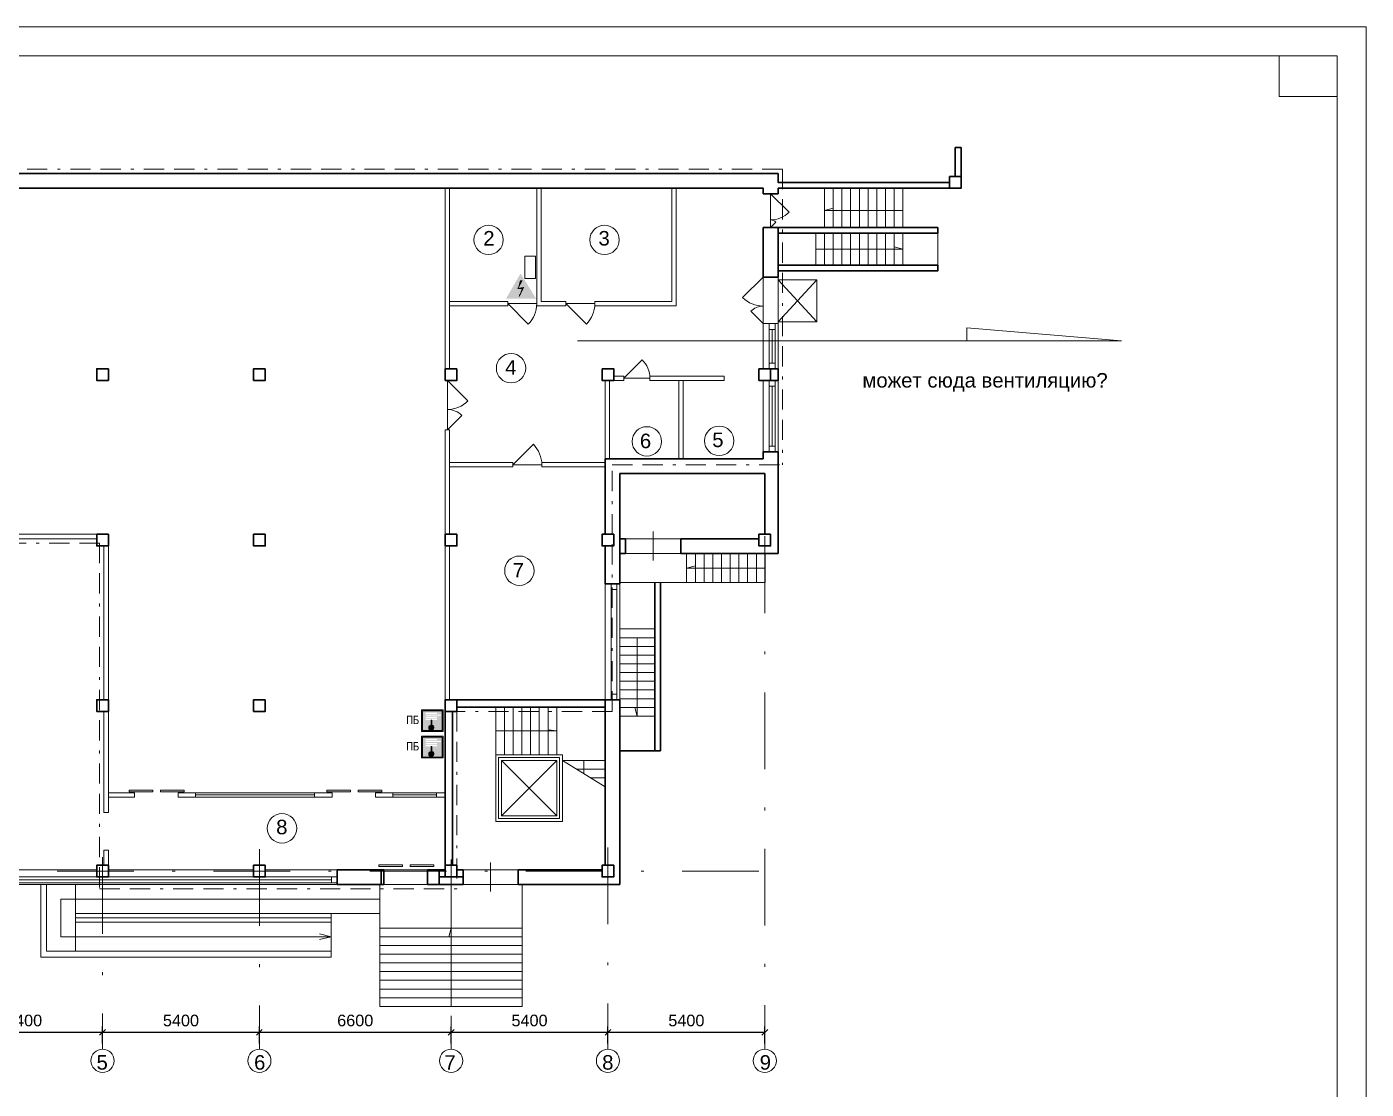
# Model space of a CAD drawing. Header units: metres. Extents: x -265.8 to -183.8, y -476 to -381.2.
# Drawn here: x -229.95 to -183.84, y -454.63 to -418.04 of the extents above; entities that cross this region are included whole.
import ezdxf
from ezdxf.enums import TextEntityAlignment as Align

# ---------------------------------------------------------------- set-up
doc = ezdxf.new("R2010")
doc.units = ezdxf.units.M
doc.header["$MEASUREMENT"] = 0
doc.linetypes.add('( Border )', pattern=[1.751, 0.5, -0.25, 0.5, -0.25, 0.001, -0.25])
doc.linetypes.add('DGN Style 4', pattern=[5.284542, 2.640621, -1.32031, 0.003301, -1.32031])
doc.layers.get('DEFPOINTS').update_dxf_attribs({"lineweight": 0})
for name, color, linetype, lineweight in [('Level 20', 7, 'Continuous', 0), ('Level 50', 7, 'Continuous', 0), ('линия3', 7, 'Continuous', 13)]:
    doc.layers.add(name, color=color, linetype=linetype, lineweight=lineweight)
doc.layers.add('Стена', color=7, linetype='Continuous', lineweight=53, true_color=0x2d2d2d)
doc.styles.get("Standard").update_dxf_attribs({"font": 'txt.shx'})
doc.styles.add('Style-Arial', font='arial.ttf')
doc.dimstyles.get("Standard").update_dxf_attribs({"dimtxt": 0.18, "dimasz": 0.18, "dimexe": 0.18, "dimexo": 0.0625, "dimgap": 0.09, "dimtad": 0, "dimtih": 1, "dimtoh": 1, "dimdec": 4, "dimzin": 0, "dimdsep": 46, "dimtxsty": 'Standard', "dimcen": 0.09, "dimadec": 0, "dimazin": 0, "dimtfac": 1, "dimtdec": 4, "dimtofl": 0, "dimtmove": 0, "dimatfit": 3, "dimfxl": 1, "dimtolj": 1, "dimtzin": 0, "dimarcsym": 0})

# ---------------------------------------------------------------- blocks, each defined once
blk = doc.blocks.new('_Oblique')
at = {"color": 0, "linetype": 'ByBlock', "lineweight": -2}
blk.add_line((0.5, 0.5), (-0.5, -0.5), dxfattribs=at)
blk = doc.blocks.new('*D22')
at = {"color": 0, "linetype": 'Continuous', "lineweight": -2, "transparency": 16777216}
for p, q in [((-232.747, -453.055), (-232.747, -452.472)), ((-232.747, -452.672), (-227.347, -452.672)), ((-227.347, -453.055), (-227.347, -452.472))]:
    blk.add_line(p, q, dxfattribs=at)
at = {"layer": 'DEFPOINTS', "color": 0, "linetype": 'Continuous', "lineweight": 0, "transparency": 16777216}
for p in [(-227.347, -452.672), (-232.747, -453.255), (-227.347, -453.255)]:
    blk.add_point(p, dxfattribs=at)
at = {"color": 0, "linetype": 'Continuous', "lineweight": -2, "transparency": 16777216, "xscale": 0.2, "yscale": 0.2, "zscale": 0.2, "rotation": 180}
blk.add_blockref('_Oblique', (-232.747, -452.672), dxfattribs=at)
at = {"color": 0, "linetype": 'Continuous', "lineweight": -2, "transparency": 16777216, "xscale": 0.2, "yscale": 0.2, "zscale": 0.2}
blk.add_blockref('_Oblique', (-227.347, -452.672), dxfattribs=at)
at = {"color": 0, "linetype": 'Continuous', "lineweight": 0, "transparency": 16777216, "insert": (-230.047, -452.268), "char_height": 0.4, "attachment_point": 5, "style": 'Style-Arial'}
blk.add_mtext('5400', dxfattribs=at)
blk = doc.blocks.new('*D23')
at = {"color": 0, "linetype": 'Continuous', "lineweight": -2, "transparency": 16777216}
for p, q in [((-227.347, -453.055), (-227.347, -452.472)), ((-227.347, -452.672), (-221.947, -452.672)), ((-221.947, -453.055), (-221.947, -452.472))]:
    blk.add_line(p, q, dxfattribs=at)
at = {"layer": 'DEFPOINTS', "color": 0, "linetype": 'Continuous', "lineweight": 0, "transparency": 16777216}
for p in [(-221.947, -452.672), (-227.347, -453.255), (-221.947, -453.255)]:
    blk.add_point(p, dxfattribs=at)
at = {"color": 0, "linetype": 'Continuous', "lineweight": -2, "transparency": 16777216, "xscale": 0.2, "yscale": 0.2, "zscale": 0.2, "rotation": 180}
blk.add_blockref('_Oblique', (-227.347, -452.672), dxfattribs=at)
at = {"color": 0, "linetype": 'Continuous', "lineweight": -2, "transparency": 16777216, "xscale": 0.2, "yscale": 0.2, "zscale": 0.2}
blk.add_blockref('_Oblique', (-221.947, -452.672), dxfattribs=at)
at = {"color": 0, "linetype": 'Continuous', "lineweight": 0, "transparency": 16777216, "insert": (-224.647, -452.268), "char_height": 0.4, "attachment_point": 5, "style": 'Style-Arial'}
blk.add_mtext('5400', dxfattribs=at)
blk = doc.blocks.new('*D24')
at = {"color": 0, "linetype": 'Continuous', "lineweight": -2, "transparency": 16777216}
for p, q in [((-221.947, -453.055), (-221.947, -452.472)), ((-221.947, -452.672), (-215.347, -452.672)), ((-215.347, -453.055), (-215.347, -452.472))]:
    blk.add_line(p, q, dxfattribs=at)
at = {"layer": 'DEFPOINTS', "color": 0, "linetype": 'Continuous', "lineweight": 0, "transparency": 16777216}
for p in [(-215.347, -452.672), (-221.947, -453.255), (-215.347, -453.255)]:
    blk.add_point(p, dxfattribs=at)
at = {"color": 0, "linetype": 'Continuous', "lineweight": -2, "transparency": 16777216, "xscale": 0.2, "yscale": 0.2, "zscale": 0.2, "rotation": 180}
blk.add_blockref('_Oblique', (-221.947, -452.672), dxfattribs=at)
at = {"color": 0, "linetype": 'Continuous', "lineweight": -2, "transparency": 16777216, "xscale": 0.2, "yscale": 0.2, "zscale": 0.2}
blk.add_blockref('_Oblique', (-215.347, -452.672), dxfattribs=at)
at = {"color": 0, "linetype": 'Continuous', "lineweight": 0, "transparency": 16777216, "insert": (-218.647, -452.268), "char_height": 0.4, "attachment_point": 5, "style": 'Style-Arial'}
blk.add_mtext('6600', dxfattribs=at)
blk = doc.blocks.new('*D25')
at = {"color": 0, "linetype": 'Continuous', "lineweight": -2, "transparency": 16777216}
for p, q in [((-215.347, -453.055), (-215.347, -452.472)), ((-215.347, -452.672), (-209.947, -452.672)), ((-209.947, -453.055), (-209.947, -452.472))]:
    blk.add_line(p, q, dxfattribs=at)
at = {"layer": 'DEFPOINTS', "color": 0, "linetype": 'Continuous', "lineweight": 0, "transparency": 16777216}
for p in [(-209.947, -452.672), (-215.347, -453.255), (-209.947, -453.255)]:
    blk.add_point(p, dxfattribs=at)
at = {"color": 0, "linetype": 'Continuous', "lineweight": -2, "transparency": 16777216, "xscale": 0.2, "yscale": 0.2, "zscale": 0.2, "rotation": 180}
blk.add_blockref('_Oblique', (-215.347, -452.672), dxfattribs=at)
at = {"color": 0, "linetype": 'Continuous', "lineweight": -2, "transparency": 16777216, "xscale": 0.2, "yscale": 0.2, "zscale": 0.2}
blk.add_blockref('_Oblique', (-209.947, -452.672), dxfattribs=at)
at = {"color": 0, "linetype": 'Continuous', "lineweight": 0, "transparency": 16777216, "insert": (-212.647, -452.268), "char_height": 0.4, "attachment_point": 5, "style": 'Style-Arial'}
blk.add_mtext('5400', dxfattribs=at)
blk = doc.blocks.new('*D26')
at = {"color": 0, "linetype": 'Continuous', "lineweight": -2, "transparency": 16777216}
for p, q in [((-209.947, -453.055), (-209.947, -452.472)), ((-209.947, -452.672), (-204.547, -452.672)), ((-204.547, -453.055), (-204.547, -452.472))]:
    blk.add_line(p, q, dxfattribs=at)
at = {"layer": 'DEFPOINTS', "color": 0, "linetype": 'Continuous', "lineweight": 0, "transparency": 16777216}
for p in [(-204.547, -452.672), (-209.947, -453.255), (-204.547, -453.255)]:
    blk.add_point(p, dxfattribs=at)
at = {"color": 0, "linetype": 'Continuous', "lineweight": -2, "transparency": 16777216, "xscale": 0.2, "yscale": 0.2, "zscale": 0.2, "rotation": 180}
blk.add_blockref('_Oblique', (-209.947, -452.672), dxfattribs=at)
at = {"color": 0, "linetype": 'Continuous', "lineweight": -2, "transparency": 16777216, "xscale": 0.2, "yscale": 0.2, "zscale": 0.2}
blk.add_blockref('_Oblique', (-204.547, -452.672), dxfattribs=at)
at = {"color": 0, "linetype": 'Continuous', "lineweight": 0, "transparency": 16777216, "insert": (-207.247, -452.268), "char_height": 0.4, "attachment_point": 5, "style": 'Style-Arial'}
blk.add_mtext('5400', dxfattribs=at)
blk = doc.blocks.new('*U28')
at = {"layer": 'Level 50', "color": 7, "linetype": 'Continuous', "lineweight": 0}
for p, q in [((-20.487, 14.5), (20.513, 14.5)), ((20.513, 14.5), (20.513, -14.5))]:
    blk.add_line(p, q, dxfattribs=at)
at = {"layer": 'Level 50', "color": 7, "linetype": 'Continuous', "lineweight": 13}
for p, q in [((-18.487, 14), (20.013, 14)), ((19.013, 14), (19.013, 13.3)), ((20.013, 14), (20.013, -14)), ((19.013, 13.3), (20.013, 13.3))]:
    blk.add_line(p, q, dxfattribs=at)
blk = doc.blocks.new('формат_А3')
at = {"layer": 'Level 50', "color": 7, "linetype": 'Continuous', "lineweight": 13}
blk.add_blockref('*U28', (20.487, -14.5), dxfattribs=at)
blk = doc.blocks.new('*U30')
at = {"lineweight": 0}
h = blk.add_hatch(color=1, dxfattribs=at)
h.paths.add_polyline_path([(-0.258, -0.258), (-0.258, 0.259), (0.259, 0.259), (0.259, -0.258)])
h.paths.add_polyline_path([(0.114, 0.033, -13.413793), (0.115, 0.013), (-0.018, 0.013), (-0.018, 0.033)])
h.paths.add_polyline_path([(-0.207, -0.124), (-0.207, 0.174), (-0.175, 0.174), (-0.175, -0.124)], flags=16)
h.paths.add_polyline_path([(-0.106, -0.124), (-0.106, 0.174), (-0.074, 0.174), (-0.074, -0.124)], flags=16)
h.paths.add_polyline_path([(-0.053, -0.124), (-0.053, 0.174), (-0.021, 0.174), (-0.021, -0.124)], flags=16)
h.paths.add_polyline_path([(-0.16, -0.224), (-0.16, 0.174), (-0.131, 0.174), (-0.131, -0.224)], flags=16)
for points in [[(0.174, 0.079, 0.3417), (0.128, 0.033), (0.174, 0.033)], [(0.129, 0.013, 0.310331), (0.174, -0.028), (0.174, 0.013)], [(0.234, 0.033, 0.340392), (0.188, 0.079), (0.188, 0.033)], [(0.188, -0.028, 0.310331), (0.233, 0.013), (0.188, 0.013)]]:
    blk.add_hatch(color=1, dxfattribs=at).paths.add_polyline_path(points)
at = {"color": 1, "lineweight": 0}
for p, q in [((0.174, 0.079), (0.174, 0.033)), ((0.174, 0.013), (0.174, -0.028)), ((0.188, 0.079), (0.188, 0.033)), ((0.188, 0.013), (0.188, -0.028))]:
    blk.add_line(p, q, dxfattribs=at)
at = {"color": 1, "lineweight": 0, "extrusion": (0, 0, -1), "flags": 128}
for points in [[(-0.114, 0.033), (0.018, 0.033), (0.018, 0.013), (-0.115, 0.013)], [(-0.174, 0.033), (-0.128, 0.033)], [(-0.129, 0.013), (-0.174, 0.013)], [(-0.234, 0.033), (-0.188, 0.033)], [(-0.188, 0.013), (-0.233, 0.013)]]:
    blk.add_lwpolyline(points, dxfattribs=at)
at = {"color": 1, "lineweight": 0}
for radius, start, end in [(0.0671, 191.1138, 174.0598), (0.0538, 97.1189, 172.58), (0.0538, 193.9181, 262.8811), (0.0538, 7.42, 82.6127), (0.0538, 277.1189, 346.0819)]:
    blk.add_arc((0.181, 0.026), radius, start, end, dxfattribs=at)
at = {"lineweight": 0}
blk.add_3dface([(-0.282, 0.282), (0.282, 0.282), (0.282, -0.282), (-0.282, -0.282)], dxfattribs=at)
at = {"color": 1, "lineweight": 0}
blk.add_3dface([(-0.258, 0.259), (0.259, 0.259), (0.259, -0.258), (-0.258, -0.258)], dxfattribs=at)
blk = doc.blocks.new('*U32')
at = {"color": 7, "linetype": 'Continuous', "lineweight": 0, "flags": 128}
blk.add_lwpolyline([(0.043, 0.001), (-0.036, -0.15)], dxfattribs=at)
at = {"color": 7, "linetype": 'Continuous', "lineweight": 0}
for points in [[(0.021, 0.15), (-0.018, 0.15), (-0.058, -0.001)], [(0.043, 0.001), (0.016, 0.001), (-0.036, -0.15)], [(-0.036, -0.15), (-0.036, -0.111), (0, -0.111)]]:
    blk.add_solid(points, dxfattribs=at)
at = {"color": 7, "linetype": 'Continuous', "lineweight": 0, "extrusion": (0, 0, -1)}
blk.add_solid([(0.058, -0.001), (-0.043, 0.001), (0.052, 0.009), (-0.058, 0.028)], dxfattribs=at)
blk = doc.blocks.new('*U31')
at = {"color": 2, "linetype": 'Continuous', "lineweight": 0}
blk.add_solid([(-0.01, 0.177), (-0.229, -0.204), (0.226, -0.204)], dxfattribs=at)
at = {"layer": 'Level 20', "color": 7, "lineweight": 0, "flags": 128}
blk.add_lwpolyline([(0.02, 0.107), (-0.059, -0.044), (0.042, -0.043)], dxfattribs=at)
at = {"layer": 'линия3', "color": 7, "lineweight": 0, "ltscale": 0.926598}
blk.add_solid([(-0.01, 0.235), (-0.281, -0.235), (0.281, -0.235)], dxfattribs=at)
at = {"color": 7, "linetype": 'Continuous', "lineweight": 0}
blk.add_blockref('*U32', (-0.001, -0.043), dxfattribs=at)

msp = doc.modelspace()

# ---------------------------------------------------------------- linework, layer by layer
at = {"color": 1, "linetype": '( Border )', "lineweight": 13, "ltscale": 1.388889}
for p, q in [((-203.94214502, -422.94200967), (-250.80714502, -422.94200967)), ((-203.94214502, -422.94200967), (-203.94214502, -433.13323572)), ((-209.79679718, -433.13323572), (-203.94214502, -433.13323572)), ((-209.79679718, -441.62200967), (-209.79679718, -433.13323572)), ((-227.44714502, -435.82200967), (-250.80714502, -435.82200967)), ((-227.44714502, -435.82200967), (-227.44714502, -447.73200967)), ((-215.14714502, -441.62200967), (-215.14714502, -447.73200967)), ((-209.79679718, -441.62200967), (-215.14714502, -441.62200967)), ((-227.44714502, -447.73200967), (-215.14714502, -447.73200967))]:
    msp.add_line(p, q, dxfattribs=at)
at = {"color": 7, "linetype": 'Continuous', "lineweight": 30}
msp.add_line((-204.09214502, -423.09200967), (-250.65714502, -423.09200967), dxfattribs=at)
at = {"color": 7, "linetype": 'Continuous', "lineweight": 13}
for p, q in [((-215.54714502, -429.82200967), (-215.54714502, -423.60200967)), ((-215.39714502, -429.82200967), (-215.39714502, -423.60200967)), ((-212.39714502, -427.65200967), (-212.39714502, -423.60200967)), ((-212.24714502, -427.50200967), (-212.24714502, -423.60200967)), ((-207.74714502, -427.50200967), (-207.74714502, -423.60200967)), ((-207.59714502, -427.65200967), (-207.59714502, -423.60200967)), ((-215.39714502, -427.50200967), (-213.39714502, -427.50200967)), ((-215.39714502, -427.65200967), (-213.39714502, -427.65200967)), ((-213.39714502, -427.65200967), (-213.39714502, -427.50200967)), ((-212.39714502, -427.65200967), (-211.39714502, -427.65200967)), ((-212.24714502, -427.50200967), (-211.39714502, -427.50200967)), ((-211.39714502, -427.65200967), (-211.39714502, -427.50200967)), ((-210.39714502, -427.65200967), (-210.39714502, -427.50200967)), ((-210.39714502, -427.50200967), (-207.74714502, -427.50200967)), ((-210.39714502, -427.65200967), (-207.59714502, -427.65200967)), ((-209.74714502, -430.07200967), (-209.40214502, -430.07200967)), ((-209.74714502, -430.22200967), (-209.40214502, -430.22200967)), ((-208.50214502, -430.07200967), (-205.94714502, -430.07200967)), ((-208.50214502, -430.22200967), (-205.94714502, -430.22200967)), ((-205.94714502, -430.07200967), (-205.94714502, -430.22200967)), ((-215.54714502, -435.52200967), (-215.54714502, -431.92200967)), ((-215.39714502, -431.92200967), (-215.54714502, -431.92200967)), ((-215.39714502, -435.52200967), (-215.39714502, -431.92200967)), ((-215.39714502, -433.05200967), (-213.22214502, -433.05200967)), ((-215.39714502, -433.20200967), (-213.22214502, -433.20200967)), ((-213.22214502, -433.05200967), (-213.22214502, -433.20200967)), ((-212.22214502, -433.05200967), (-212.22214502, -433.20200967)), ((-212.22214502, -433.05200967), (-210.04714502, -433.05200967)), ((-212.22214502, -433.20200967), (-210.04714502, -433.20200967)), ((-227.54714502, -435.52200967), (-244.54714502, -435.52200967)), ((-227.54714502, -435.67200967), (-232.54714502, -435.67200967)), ((-227.29714502, -435.92200967), (-227.29714502, -441.22200967)), ((-227.14714502, -435.92200967), (-227.14714502, -441.22200967)), ((-215.54714502, -435.92200967), (-215.54714502, -441.22200967)), ((-215.39714502, -435.92200967), (-215.39714502, -441.22200967)), ((-227.29714502, -445.09700967), (-227.29714502, -441.62200967)), ((-227.14714502, -445.09700967), (-227.14714502, -441.62200967)), ((-227.14714502, -444.42200967), (-226.24714502, -444.42200967)), ((-226.24714502, -444.57200967), (-226.24714502, -444.42200967)), ((-224.74714502, -444.57200967), (-224.74714502, -444.42200967)), ((-224.74714502, -444.42200967), (-224.14714502, -444.42200967)), ((-224.14714502, -444.57200967), (-224.14714502, -444.42200967)), ((-220.04714502, -444.42200967), (-220.04714502, -444.57200967)), ((-220.04714502, -444.42200967), (-219.44714502, -444.42200967)), ((-219.44714502, -444.42200967), (-219.44714502, -444.57200967)), ((-217.94714502, -444.42200967), (-217.94714502, -444.57200967)), ((-217.94714502, -444.42200967), (-217.34714502, -444.42200967)), ((-217.34714502, -444.42200967), (-217.34714502, -444.57200967)), ((-215.84714502, -444.42200967), (-215.84714502, -444.57200967)), ((-215.84714502, -444.42200967), (-215.54714502, -444.42200967)), ((-227.14714502, -444.57200967), (-226.24714502, -444.57200967)), ((-224.74714502, -444.57200967), (-224.14714502, -444.57200967)), ((-220.04714502, -444.57200967), (-219.44714502, -444.57200967)), ((-217.94714502, -444.57200967), (-217.34714502, -444.57200967)), ((-215.84714502, -444.57200967), (-215.54714502, -444.57200967)), ((-227.14714502, -445.09700967), (-227.29714502, -445.09700967)), ((-227.29714502, -446.92200967), (-227.29714502, -446.39700967)), ((-227.14714502, -446.39700967), (-227.29714502, -446.39700967)), ((-227.14714502, -446.92200967), (-227.14714502, -446.39700967))]:
    msp.add_line(p, q, dxfattribs=at)
at = {"color": 7, "linetype": 'Continuous', "lineweight": 0}
for p, q in [((-198.59214502, -425.15200967), (-198.59214502, -426.25200967)), ((-213.39714502, -427.57700967), (-212.39714502, -427.57700967)), ((-213.39714502, -427.57700967), (-212.69003824, -428.28411645)), ((-211.39714502, -427.57700967), (-210.39714502, -427.57700967)), ((-211.39714502, -427.57700967), (-210.69003824, -428.28411645)), ((-209.40214502, -430.14700967), (-208.76574892, -429.51061357)), ((-215.47214502, -431.92200967), (-215.47214502, -430.22200967)), ((-215.47214502, -430.22200967), (-214.76503824, -430.92911645)), ((-209.40214502, -430.14700967), (-208.50214502, -430.14700967)), ((-204.29214502, -430.42200967), (-204.29214502, -432.48200967)), ((-214.97717027, -431.42703492), (-215.47214502, -431.92200967)), ((-213.22214502, -433.12700967), (-212.51503824, -432.41990289)), ((-213.22214502, -433.12700967), (-212.22214502, -433.12700967)), ((-220.04714502, -444.42200967), (-224.14714502, -444.42200967)), ((-220.04714502, -444.49700967), (-224.14714502, -444.49700967)), ((-217.34714502, -444.42200967), (-215.84714502, -444.42200967)), ((-215.84714502, -444.49700967), (-217.34714502, -444.49700967)), ((-220.04714502, -444.57200967), (-224.14714502, -444.57200967)), ((-217.34714502, -444.57200967), (-215.84714502, -444.57200967)), ((-235.31714502, -447.42200967), (-219.46714502, -447.42200967))]:
    msp.add_line(p, q, dxfattribs=at)
at = {"color": 1, "linetype": 'DGN Style 4', "lineweight": 0}
for p, q in [((-204.54714502, -435.59087917), (-204.54714502, -453.25528046)), ((-221.94714502, -446.36359265), (-221.94714502, -453.25528046)), ((-209.94714502, -446.30418658), (-209.94714502, -453.25528046)), ((-227.34714502, -446.64170022), (-227.34714502, -453.25528046)), ((-215.34714502, -446.72302223), (-215.34714502, -453.25528046)), ((-204.74714502, -447.12200967), (-257.46679085, -447.12200967))]:
    msp.add_line(p, q, dxfattribs=at)
at = {"color": 7, "linetype": 'Continuous', "lineweight": 0, "flags": 128}
for points in [[(-225.61334905, -444.39293057), (-226.42560031, -444.39293057), (-226.42560031, -444.32959354), (-225.61334905, -444.32959354), (-225.61334905, -444.39293057)], [(-224.53479689, -444.39293057), (-225.34704814, -444.39293057), (-225.34704814, -444.32959354), (-224.53479689, -444.32959354), (-224.53479689, -444.39293057)], [(-218.81334905, -444.39293057), (-219.62560031, -444.39293057), (-219.62560031, -444.32959354), (-218.81334905, -444.32959354), (-218.81334905, -444.39293057)], [(-217.73479689, -444.39293057), (-218.54704814, -444.39293057), (-218.54704814, -444.32959354), (-217.73479689, -444.32959354), (-217.73479689, -444.39293057)], [(-217.02334905, -446.96793057), (-217.83560031, -446.96793057), (-217.83560031, -446.90459354), (-217.02334905, -446.90459354), (-217.02334905, -446.96793057)], [(-215.94479689, -446.96793057), (-216.75704814, -446.96793057), (-216.75704814, -446.90459354), (-215.94479689, -446.90459354), (-215.94479689, -446.96793057)]]:
    msp.add_lwpolyline(points, close=True, dxfattribs=at)
at = {"color": 7, "linetype": 'Continuous', "lineweight": 0}
for centre in [(-227.34714502, -453.65421228), (-221.94714502, -453.65421228), (-215.34714502, -453.65421228), (-209.94714502, -453.65421228), (-204.54714502, -453.65421228)]:
    msp.add_circle(centre, 0.39893182, dxfattribs=at)
for centre, radius, start, end in [((-213.39714502, -427.57700967), 1, 315, 0), ((-211.39714502, -427.57700967), 1, 315, 0), ((-209.40214502, -430.14700967), 0.9, 0, 45), ((-215.47214502, -430.22200967), 1, 270, 315), ((-215.47214502, -431.92200967), 0.7, 45, 90), ((-213.22214502, -433.12700967), 1, 0, 45)]:
    msp.add_arc(centre, radius, start, end, dxfattribs=at)
at = {"layer": 'Стена', "color": 7, "linetype": 'Continuous', "lineweight": 0}
for p, q in [((-204.34714502, -423.79200967), (-204.34714502, -424.95200967)), ((-204.34714502, -423.79200967), (-203.71074892, -424.42840577)), ((-204.34714502, -424.95200967), (-204.16329726, -424.76816191)), ((-204.60214502, -426.66200967), (-205.3092518, -427.36911645)), ((-204.60214502, -426.66200967), (-204.60214502, -428.26200967)), ((-204.09214502, -426.66200967), (-204.09214502, -428.26200967)), ((-202.75575269, -426.75853451), (-204.09214502, -428.20699953)), ((-202.75575269, -428.20699953), (-204.09214502, -426.75853451)), ((-204.60214502, -428.26200967), (-205.02640909, -427.8377456)), ((-204.39214502, -428.46200967), (-204.39214502, -429.82200967)), ((-204.29214502, -429.62200967), (-204.29214502, -428.46200967)), ((-204.19214502, -428.46200967), (-204.19214502, -429.66200967))]:
    msp.add_line(p, q, dxfattribs=at)
at = {"layer": 'Стена', "color": 7, "lineweight": 30, "ltscale": 0.001}
for p, q in [((-204.60214502, -426.66200967), (-204.09214502, -426.66200967)), ((-204.60214502, -432.68200967), (-204.60214502, -432.92200967)), ((-204.54714502, -433.43200967), (-204.54714502, -435.52200967)), ((-209.33714502, -435.67200967), (-209.33714502, -436.18200967)), ((-207.43714502, -435.67200967), (-207.43714502, -436.18200967)), ((-209.53714502, -436.18200967), (-209.33714502, -436.18200967)), ((-207.43714502, -436.18200967), (-204.09214502, -436.18200967)), ((-219.26714502, -447.07200967), (-219.26714502, -447.58200967)), ((-217.75714502, -447.07200967), (-217.75714502, -447.58200967)), ((-217.65714502, -447.07200967), (-217.65714502, -447.58200967)), ((-216.15714502, -447.07200967), (-216.15714502, -447.58200967)), ((-215.75714502, -447.07200967), (-215.75714502, -447.58200967)), ((-214.93714502, -447.07200967), (-214.93714502, -447.58200967)), ((-213.03714502, -447.07200967), (-213.03714502, -447.58200967)), ((-219.26714502, -447.58200967), (-217.65714502, -447.58200967)), ((-216.15714502, -447.58200967), (-214.93714502, -447.58200967)), ((-213.03714502, -447.58200967), (-209.53714502, -447.58200967))]:
    msp.add_line(p, q, dxfattribs=at)
at = {"layer": 'Стена', "color": 7, "lineweight": 13, "ltscale": 0.001}
for p, q in [((-204.60214502, -428.26200967), (-204.09214502, -428.26200967)), ((-210.04714502, -430.22200967), (-210.04714502, -432.92200967)), ((-209.89714502, -430.22200967), (-209.89714502, -432.92200967)), ((-209.40214502, -430.07200967), (-209.40214502, -430.22200967)), ((-208.50214502, -430.07200967), (-208.50214502, -430.22200967)), ((-207.50214502, -430.22200967), (-207.50214502, -432.92200967)), ((-207.35214502, -430.22200967), (-207.35214502, -432.92200967))]:
    msp.add_line(p, q, dxfattribs=at)
at = {"layer": 'Стена', "color": 7, "lineweight": 30, "ltscale": 0.001, "flags": 128}
for points in [[(-197.79214502, -423.20200967), (-197.79214502, -422.20200967), (-197.99214502, -422.20200967), (-197.99214502, -423.20200967)], [(-198.19214502, -423.40200967), (-204.09214502, -423.40200967), (-204.09214502, -423.09200967)], [(-198.19214502, -423.20200967), (-197.79214502, -423.20200967), (-197.79214502, -423.60200967), (-198.19214502, -423.60200967), (-198.19214502, -423.20200967)], [(-250.14714502, -423.60200967), (-250.14714502, -423.60200967), (-204.60214502, -423.60200967), (-204.60214502, -423.79200967)], [(-204.09214502, -423.60200967), (-197.79214502, -423.60200967), (-197.79214502, -423.40200967)], [(-204.09214502, -423.79200967), (-204.09214502, -423.60200967)], [(-204.60214502, -423.79200967), (-204.09214502, -423.79200967)], [(-204.60214502, -424.95200967), (-204.09214502, -424.95200967)], [(-204.60214502, -424.95200967), (-204.60214502, -426.66200967)], [(-204.09214502, -424.95200967), (-204.09214502, -426.66200967)], [(-204.09214502, -424.95200967), (-198.59214502, -424.95200967)], [(-204.09214502, -425.15200967), (-198.59214502, -425.15200967)], [(-198.59214502, -424.95200967), (-198.59214502, -425.15200967)], [(-198.59214502, -426.25200967), (-198.59214502, -426.45200967), (-204.09214502, -426.45200967)], [(-198.59214502, -426.25200967), (-204.09214502, -426.25200967)], [(-204.60214502, -426.66200967), (-204.09214502, -426.66200967)], [(-204.74714502, -429.82200967), (-204.34714502, -429.82200967), (-204.34714502, -430.22200967), (-204.74714502, -430.22200967), (-204.74714502, -429.82200967)], [(-204.60214502, -429.82200967), (-204.09214502, -429.82200967)], [(-204.54714502, -430.22200967), (-204.09214502, -430.22200967)], [(-204.09214502, -430.22200967), (-204.09214502, -429.82200967)], [(-204.09214502, -429.86200967), (-204.09214502, -430.06200967)], [(-204.60214502, -432.92200967), (-210.04714502, -432.92200967)], [(-210.04714502, -432.92200967), (-210.04714502, -435.52200967)], [(-204.60214502, -432.68200967), (-204.09214502, -432.68200967)], [(-204.09214502, -432.68200967), (-204.09214502, -435.92200967)], [(-204.09214502, -432.68200967), (-204.09214502, -436.18200967)], [(-204.54714502, -433.43200967), (-209.53714502, -433.43200967)], [(-209.53714502, -433.43200967), (-209.53714502, -437.22200967)], [(-227.14714502, -435.52200967), (-227.54714502, -435.52200967), (-227.54714502, -435.92200967), (-227.14714502, -435.92200967), (-227.14714502, -435.52200967)], [(-221.74714502, -435.52200967), (-222.14714502, -435.52200967), (-222.14714502, -435.92200967), (-221.74714502, -435.92200967), (-221.74714502, -435.52200967)], [(-215.14714502, -435.52200967), (-215.54714502, -435.52200967), (-215.54714502, -435.92200967), (-215.14714502, -435.92200967), (-215.14714502, -435.52200967)], [(-209.74714502, -435.52200967), (-210.14714502, -435.52200967), (-210.14714502, -435.92200967), (-209.74714502, -435.92200967), (-209.74714502, -435.52200967)], [(-209.74714502, -435.52200967), (-210.14714502, -435.52200967), (-210.14714502, -435.92200967), (-209.74714502, -435.92200967), (-209.74714502, -435.52200967)], [(-209.53714502, -435.67200967), (-209.33714502, -435.67200967)], [(-207.43714502, -435.67200967), (-204.74714502, -435.67200967)], [(-204.34714502, -435.52200967), (-204.74714502, -435.52200967), (-204.74714502, -435.92200967), (-204.34714502, -435.92200967), (-204.34714502, -435.52200967)], [(-204.34714502, -435.52200967), (-204.74714502, -435.52200967), (-204.74714502, -435.92200967), (-204.34714502, -435.92200967), (-204.34714502, -435.52200967)], [(-210.04714502, -435.92200967), (-210.04714502, -437.22200967)], [(-210.04714502, -437.22200967), (-209.53714502, -437.22200967)], [(-208.33714502, -437.18200967), (-208.33714502, -442.98200967)], [(-208.13714502, -437.18200967), (-208.13714502, -442.98200967)], [(-227.14714502, -441.22200967), (-227.54714502, -441.22200967), (-227.54714502, -441.62200967), (-227.14714502, -441.62200967), (-227.14714502, -441.22200967)], [(-221.74714502, -441.22200967), (-222.14714502, -441.22200967), (-222.14714502, -441.62200967), (-221.74714502, -441.62200967), (-221.74714502, -441.22200967)], [(-215.14714502, -441.22200967), (-215.54714502, -441.22200967), (-215.54714502, -441.62200967), (-215.14714502, -441.62200967), (-215.14714502, -441.22200967)], [(-210.04714502, -441.22200967), (-215.54714502, -441.22200967), (-215.54714502, -447.07200967)], [(-215.54714502, -447.07200967), (-215.54714502, -441.27200967)], [(-210.04714502, -441.22200967), (-210.04714502, -446.92200967)], [(-210.04714502, -441.22200967), (-209.53714502, -441.22200967)], [(-209.53714502, -441.22200967), (-209.53714502, -447.58200967)], [(-215.29714502, -441.62200967), (-215.29714502, -446.92200967)], [(-210.04714502, -441.47200967), (-215.14714502, -441.47200967)], [(-208.13714502, -442.98200967), (-209.53714502, -442.98200967)], [(-227.14714502, -446.92200967), (-227.54714502, -446.92200967), (-227.54714502, -447.32200967), (-227.14714502, -447.32200967), (-227.14714502, -446.92200967)], [(-221.74714502, -446.92200967), (-222.14714502, -446.92200967), (-222.14714502, -447.32200967), (-221.74714502, -447.32200967), (-221.74714502, -446.92200967)], [(-219.26714502, -447.07200967), (-217.65714502, -447.07200967)], [(-219.26714502, -447.07200967), (-217.65714502, -447.07200967)], [(-216.15714502, -447.07200967), (-215.54714502, -447.07200967)], [(-215.75714502, -447.07200967), (-215.54714502, -447.07200967)], [(-215.14714502, -446.92200967), (-215.54714502, -446.92200967), (-215.54714502, -447.32200967), (-215.14714502, -447.32200967), (-215.14714502, -446.92200967)], [(-215.14714502, -447.07200967), (-214.93714502, -447.07200967)], [(-213.03714502, -447.07200967), (-210.14714502, -447.07200967)], [(-209.74714502, -446.92200967), (-210.14714502, -446.92200967), (-210.14714502, -447.32200967), (-209.74714502, -447.32200967), (-209.74714502, -446.92200967)], [(-219.26714502, -447.58200967), (-217.79714502, -447.58200967)], [(-215.75714502, -447.32200967), (-215.54714502, -447.32200967)], [(-215.14714502, -447.32200967), (-214.93714502, -447.32200967)]]:
    msp.add_lwpolyline(points, dxfattribs=at)
at = {"layer": 'Стена', "color": 7, "linetype": 'Continuous', "lineweight": 0, "flags": 128}
for points in [[(-202.49214502, -424.95200967), (-202.49214502, -423.60200967)], [(-202.19214502, -424.95200967), (-202.19214502, -423.60200967)], [(-201.89214502, -424.95200967), (-201.89214502, -423.60200967)], [(-201.59214502, -424.95200967), (-201.59214502, -423.60200967)], [(-201.29214502, -424.95200967), (-201.29214502, -423.60200967)], [(-200.99214502, -424.95200967), (-200.99214502, -423.60200967)], [(-200.69214502, -424.95200967), (-200.69214502, -423.60200967)], [(-200.39214502, -424.95200967), (-200.39214502, -423.60200967)], [(-200.09214502, -424.95200967), (-200.09214502, -423.60200967)], [(-199.79214502, -424.95200967), (-199.79214502, -423.60200967)], [(-199.79214502, -424.36700967), (-202.49214502, -424.36700967), (-202.19214502, -424.28726879)], [(-202.79214502, -426.25200967), (-202.79214502, -425.150343)], [(-202.49214502, -426.25200967), (-202.49214502, -425.150343)], [(-202.19214502, -426.25200967), (-202.19214502, -425.150343)], [(-201.89214502, -426.25200967), (-201.89214502, -425.150343)], [(-201.59214502, -426.25200967), (-201.59214502, -425.150343)], [(-201.29214502, -426.25200967), (-201.29214502, -425.150343)], [(-200.99214502, -426.25200967), (-200.99214502, -425.150343)], [(-200.69214502, -426.25200967), (-200.69214502, -425.150343)], [(-200.39214502, -426.25200967), (-200.39214502, -425.150343)], [(-200.09214502, -426.25200967), (-200.09214502, -425.150343)], [(-199.79214502, -426.25200967), (-199.79214502, -425.150343)], [(-202.78050789, -425.70117634), (-199.79214502, -425.70117634), (-200.09214502, -425.62143546)], [(-204.39214502, -428.26200967), (-204.39214502, -428.46200967), (-204.19214502, -428.46200967), (-204.19214502, -428.26200967), (-204.39214502, -428.26200967)], [(-204.39214502, -429.82200967), (-204.39214502, -429.62200967), (-204.19214502, -429.62200967), (-204.19214502, -429.82200967), (-204.39214502, -429.82200967)], [(-204.39214502, -430.22200967), (-204.39214502, -432.68200967)], [(-204.39214502, -430.22200967), (-204.39214502, -430.42200967), (-204.19214502, -430.42200967), (-204.19214502, -430.22200967), (-204.39214502, -430.22200967)], [(-204.19214502, -430.22200967), (-204.19214502, -432.68200967)], [(-204.39214502, -432.48200967), (-204.39214502, -432.68200967), (-204.19214502, -432.68200967), (-204.19214502, -432.48200967), (-204.39214502, -432.48200967)], [(-207.23714502, -437.18200967), (-207.23714502, -436.18200967)], [(-206.93714502, -437.18200967), (-206.93714502, -436.18200967)], [(-206.63714502, -437.18200967), (-206.63714502, -436.18200967)], [(-206.33714502, -437.18200967), (-206.33714502, -436.18200967)], [(-206.03714502, -437.18200967), (-206.03714502, -436.18200967)], [(-205.73714502, -437.18200967), (-205.73714502, -436.18200967)], [(-205.43714502, -437.18200967), (-205.43714502, -436.18200967)], [(-205.13714502, -437.18200967), (-205.13714502, -436.18200967)], [(-204.83714502, -437.18200967), (-204.83714502, -436.18200967)], [(-204.53714502, -437.18200967), (-204.53714502, -436.18200967)], [(-204.53714502, -436.68200967), (-207.23714502, -436.68200967), (-206.93714502, -436.60226879)], [(-207.53714502, -437.18200967), (-207.53714502, -437.18200967), (-209.53714502, -437.18200967)], [(-204.53714502, -437.18200967), (-207.53714502, -437.18200967)], [(-208.33714502, -438.78200967), (-209.53714502, -438.78200967)], [(-208.33714502, -439.08200967), (-209.53714502, -439.08200967)], [(-208.33714502, -439.38200967), (-209.53714502, -439.38200967)], [(-208.93714502, -439.08200967), (-208.93714502, -441.78200967), (-209.0168859, -441.48200967)], [(-208.33714502, -439.68200967), (-209.53714502, -439.68200967)], [(-208.33714502, -439.98200967), (-209.53714502, -439.98200967)], [(-208.33714502, -440.28200967), (-209.53714502, -440.28200967)], [(-208.33714502, -440.58200967), (-209.53714502, -440.58200967)], [(-208.33714502, -440.88200967), (-209.53714502, -440.88200967)], [(-208.33714502, -441.18200967), (-209.53714502, -441.18200967)], [(-213.80934014, -443.11347309), (-213.80934014, -441.47200967)], [(-213.50934014, -443.11347309), (-213.50934014, -441.47200967)], [(-213.20934014, -443.11347309), (-213.20934014, -441.47200967)], [(-212.90934014, -443.11347309), (-212.90934014, -441.47200967)], [(-212.60934014, -443.11347309), (-212.60934014, -441.47200967)], [(-212.30934014, -443.11347309), (-212.30934014, -441.47200967)], [(-212.00934014, -443.11347309), (-212.00934014, -441.47200967)], [(-211.70934014, -443.11347309), (-211.70934014, -441.47200967)], [(-208.33714502, -441.48200967), (-209.53714502, -441.48200967)], [(-208.33714502, -441.78200967), (-209.53714502, -441.78200967)], [(-213.80934014, -442.29274138), (-211.70934014, -442.29274138), (-212.00934014, -442.25170857)], [(-211.50934014, -443.11347309), (-213.80934014, -443.11347309), (-213.80934014, -445.41347309), (-211.50934014, -445.41347309), (-211.50934014, -443.11347309)], [(-211.70934014, -445.21347309), (-213.60934014, -443.31347309)], [(-211.70934014, -443.31347309), (-213.60934014, -445.21347309)], [(-211.50934014, -443.31347309), (-210.04714502, -443.31347309)], [(-210.04714502, -444.21347309), (-211.50934014, -443.31347309)], [(-210.77824258, -443.31347309), (-210.77824258, -443.76347309)], [(-211.02194177, -443.61347309), (-210.04714502, -443.61347309)], [(-210.53454339, -443.91347309), (-210.04714502, -443.91347309)], [(-235.51714502, -447.32200967), (-219.26714502, -447.32200967)], [(-235.51714502, -447.52200967), (-219.26714502, -447.52200967)], [(-229.47704345, -447.58200967), (-229.47704345, -450.08200967)], [(-229.27704345, -447.58200967), (-229.27704345, -449.88200967)], [(-228.27704345, -447.58200967), (-228.27704345, -449.88200967)], [(-219.46714502, -447.32200967), (-219.46714502, -447.52200967), (-219.26714502, -447.52200967), (-219.26714502, -447.32200967), (-219.46714502, -447.32200967)], [(-217.79714502, -451.78200967), (-217.79714502, -447.58200967)], [(-212.89714502, -451.78200967), (-212.89714502, -447.58200967)], [(-228.77704345, -448.08200967), (-217.79714502, -448.08200967)], [(-228.77704345, -449.38200967), (-228.77704345, -448.08200967)], [(-228.27704345, -448.58200967), (-217.79714502, -448.58200967)], [(-228.27704345, -448.88200967), (-228.27704345, -448.58200967)], [(-219.47704345, -448.88200967), (-219.47704345, -448.58200967)], [(-228.27704345, -448.73200967), (-219.47704345, -448.73200967)], [(-228.27704345, -448.88200967), (-219.47704345, -448.88200967)], [(-219.47704345, -450.08200967), (-219.47704345, -448.88200967)], [(-217.79714502, -449.08200967), (-212.89714502, -449.08200967)], [(-215.34714502, -451.78200967), (-215.34714502, -449.08200967), (-215.4268859, -449.38200967)], [(-228.27704345, -449.38200967), (-228.77704345, -449.38200967)], [(-219.47704345, -449.38200967), (-228.27704345, -449.38200967)], [(-219.87754939, -449.28234697), (-219.47704345, -449.38200967)], [(-219.87754939, -449.48167237), (-219.47704345, -449.38200967)], [(-217.79714502, -449.38200967), (-212.89714502, -449.38200967)], [(-229.27704345, -449.88200967), (-219.47704345, -449.88200967)], [(-217.79714502, -449.68200967), (-212.89714502, -449.68200967)], [(-217.79714502, -449.98200967), (-212.89714502, -449.98200967)], [(-229.47704345, -450.08200967), (-219.47704345, -450.08200967)], [(-217.79714502, -450.28200967), (-212.89714502, -450.28200967)], [(-217.79714502, -450.58200967), (-212.89714502, -450.58200967)], [(-217.79714502, -450.88200967), (-212.89714502, -450.88200967)], [(-217.79714502, -451.18200967), (-212.89714502, -451.18200967)], [(-217.79714502, -451.48200967), (-212.89714502, -451.48200967)], [(-217.79714502, -451.78200967), (-212.89714502, -451.78200967)]]:
    msp.add_lwpolyline(points, dxfattribs=at)
for points in [[(-204.09214502, -428.20699953), (-202.75575269, -428.20699953), (-202.75575269, -426.75853451), (-204.09214502, -426.75853451), (-204.09214502, -428.20699953)], [(-211.60934014, -443.21347309), (-213.70934014, -443.21347309), (-213.70934014, -445.31347309), (-211.60934014, -445.31347309), (-211.60934014, -443.21347309)], [(-211.70934014, -443.31347309), (-213.60934014, -443.31347309), (-213.60934014, -445.21347309), (-211.70934014, -445.21347309), (-211.70934014, -443.31347309)]]:
    msp.add_lwpolyline(points, close=True, dxfattribs=at)
at = {"layer": 'Стена', "color": 7, "lineweight": 13, "ltscale": 0.001, "flags": 128}
for points in [[(-204.60214502, -428.26200967), (-204.60214502, -429.82200967)], [(-204.09214502, -428.26200967), (-204.09214502, -429.82200967)], [(-204.60214502, -430.22200967), (-204.60214502, -432.68200967)], [(-204.09214502, -430.22200967), (-204.09214502, -432.68200967)], [(-204.09214502, -432.68200967), (-204.09214502, -432.68200967)], [(-210.04714502, -437.22200967), (-210.04714502, -441.22200967)], [(-209.83714502, -437.22200967), (-209.83714502, -441.22200967)], [(-209.83714502, -437.22200967), (-209.83714502, -437.42200967), (-209.63714502, -437.42200967), (-209.63714502, -437.22200967), (-209.83714502, -437.22200967)], [(-209.63714502, -437.22200967), (-209.63714502, -441.22200967)], [(-209.53714502, -437.22200967), (-209.53714502, -441.22200967)], [(-209.83714502, -441.22200967), (-209.83714502, -441.02200967), (-209.63714502, -441.02200967), (-209.63714502, -441.22200967), (-209.83714502, -441.22200967)], [(-213.98714502, -446.82700967), (-213.98714502, -447.82700967)]]:
    msp.add_lwpolyline(points, dxfattribs=at)
at = {"layer": 'Стена', "color": 7, "linetype": 'Continuous', "lineweight": 0}
msp.add_lwpolyline([(-211.00085769, -428.85561542), (-192.26923483, -428.85561542), (-197.59396018, -428.41246386), (-197.59396018, -428.85561542)], dxfattribs=at)
at = {"layer": 'Стена', "color": 7, "linetype": 'Continuous', "lineweight": 30, "flags": 128}
for points in [[(-227.14714502, -429.82200967), (-227.54714502, -429.82200967), (-227.54714502, -430.22200967), (-227.14714502, -430.22200967), (-227.14714502, -429.82200967)], [(-221.74714502, -429.82200967), (-222.14714502, -429.82200967), (-222.14714502, -430.22200967), (-221.74714502, -430.22200967), (-221.74714502, -429.82200967)], [(-215.14714502, -429.82200967), (-215.54714502, -429.82200967), (-215.54714502, -430.22200967), (-215.14714502, -430.22200967), (-215.14714502, -429.82200967)], [(-210.14714502, -429.82200967), (-209.74714502, -429.82200967), (-209.74714502, -430.22200967), (-210.14714502, -430.22200967), (-210.14714502, -429.82200967)]]:
    msp.add_lwpolyline(points, dxfattribs=at)
at = {"layer": 'Стена', "color": 7, "linetype": 'Continuous', "lineweight": 13, "flags": 128}
for points in [[(-209.33714502, -435.67200967), (-207.43714502, -435.67200967)], [(-208.38714502, -435.42700967), (-208.38714502, -436.42700967)], [(-209.33714502, -436.18200967), (-207.43714502, -436.18200967)], [(-232.54714502, -447.07200967), (-227.54714502, -447.07200967)], [(-227.14714502, -447.07200967), (-222.14714502, -447.07200967)], [(-219.26714502, -447.07200967), (-221.74714502, -447.07200967)], [(-217.65714502, -447.07200967), (-216.15714502, -447.07200967)], [(-214.93714502, -447.07200967), (-213.03714502, -447.07200967)], [(-235.51714502, -447.58200967), (-219.26714502, -447.58200967)], [(-217.65714502, -447.58200967), (-216.15714502, -447.58200967)], [(-214.93714502, -447.58200967), (-213.03714502, -447.58200967)]]:
    msp.add_lwpolyline(points, dxfattribs=at)
at = {"layer": 'Стена', "color": 7, "linetype": 'Continuous', "lineweight": 0}
for centre in [(-214.0568619, -425.38180433), (-210.06426214, -425.38180433), (-213.28196396, -429.80068283), (-208.60670361, -432.32114004), (-206.11673001, -432.30138672), (-212.99559591, -436.77524734), (-221.1687856, -445.6476754)]:
    msp.add_circle(centre, 0.50649893, dxfattribs=at)
for centre, radius, start, end in [((-204.34714502, -423.79200967), 0.9, 270, 315), ((-204.34714502, -424.95200967), 0.26, 45, 90), ((-204.60214502, -426.66200967), 1, 225, 270), ((-204.60214502, -428.26200967), 0.6, 90, 135)]:
    msp.add_arc(centre, radius, start, end, dxfattribs=at)
msp.add_3dface([(-212.43805924, -426.7075026), (-212.8046255, -426.7075026), (-212.8046255, -425.93815458), (-212.43805924, -425.93815458)], dxfattribs=at)

# ---------------------------------------------------------------- block references
at = {"lineweight": 0, "extrusion": (0, 0, -1), "xscale": 1.32, "yscale": 1.32, "rotation": 270}
for p in [(215.99297468, -441.9411452), (215.99297468, -442.84963124)]:
    msp.add_blockref('*U30', p, dxfattribs=at)
at = {"layer": 'Level 50', "color": 7, "linetype": 'Continuous', "lineweight": 13, "xscale": 2, "yscale": 2, "zscale": 2}
msp.add_blockref('формат_А3', (-265.84184768, -418.04117571), dxfattribs=at)
at = {"layer": 'линия3', "color": 7, "lineweight": 0, "ltscale": 0.926598, "xscale": 1.853196440363784, "yscale": 1.853196440363784}
msp.add_blockref('*U31', (-212.93803335, -426.97496166), dxfattribs=at)

# ---------------------------------------------------------------- texts
at = {"color": 7, "linetype": 'Continuous', "lineweight": 0, "style": 'Style-Arial'}
for s, p in [('2', (-214.04453373, -425.07540565)), ('3', (-210.07845914, -425.07540565)), ('4', (-213.29243878, -429.52431694)), ('6', (-208.65287452, -432.05484033)), ('5', (-206.16169855, -432.01773418)), ('7', (-213.03099249, -436.50815798)), ('8', (-221.17460822, -445.35240856))]:
    msp.add_text(s, height=0.5, dxfattribs=at).set_placement(p, align=Align.TOP_CENTER)
at = {"color": 7, "linetype": 'Continuous', "lineweight": 0, "style": 'Style-Arial', "width": 0.8}
for p in [(-216.66661577, -441.76883729), (-216.66661577, -442.67732333)]:
    msp.add_text('ПБ', height=0.28875, dxfattribs=at).set_placement(p, align=Align.TOP_CENTER)
at = {"color": 18, "linetype": 'Continuous', "lineweight": 0, "true_color": 0x000000, "insert": (-196.9644824, -430.28895732), "char_height": 0.5, "attachment_point": 5, "line_spacing_factor": 0.6, "style": 'Style-Arial'}
msp.add_mtext('может сюда вентиляцию?', dxfattribs=at)
at = {"color": 7, "linetype": 'Continuous', "lineweight": 30, "char_height": 0.5, "attachment_point": 5, "line_spacing_factor": 0.6, "style": 'Style-Arial'}
for s, insert in [('5', (-227.35928501, -453.71287337)), ('6', (-221.9350965, -453.71287337)), ('7', (-215.38225944, -453.71287337)), ('8', (-209.95199044, -453.71287337)), ('9', (-204.52767915, -453.71287337))]:
    msp.add_mtext(s, dxfattribs=dict(at, insert=insert))

# ---------------------------------------------------------------- dimensions: what is measured, and where the dimension line sits
at = {"color": 5, "linetype": 'Continuous', "lineweight": 0}
for base, p1, p2, picture, middle in [((-227.34714502, -452.67187473), (-232.74714502, -453.25528046), (-227.34714502, -453.25528046), '*D22', (-230.04714502, -452.26764553)), ((-221.94714502, -452.67187473), (-227.34714502, -453.25528046), (-221.94714502, -453.25528046), '*D23', (-224.64714502, -452.26764553)), ((-215.34714502, -452.67187473), (-221.94714502, -453.25528046), (-215.34714502, -453.25528046), '*D24', (-218.64714502, -452.26764553)), ((-209.94714502, -452.67187473), (-215.34714502, -453.25528046), (-209.94714502, -453.25528046), '*D25', (-212.64714502, -452.26764553)), ((-204.54714502, -452.67187473), (-209.94714502, -453.25528046), (-204.54714502, -453.25528046), '*D26', (-207.24714502, -452.26764553))]:
    dim = msp.add_linear_dim(base=base, p1=p1, p2=p2, dimstyle='Standard', override={"dimtxt": 0.4, "dimasz": 0.2, "dimexe": 0.2, "dimexo": 0.2, "dimgap": 0.2, "dimtad": 1, "dimtih": 0, "dimtoh": 0, "dimlfac": 1000, "dimzin": 11, "dimtxsty": 'Style-Arial', "dimblk": 'Oblique', "dimtolj": 0, "dimtzin": 11}, dxfattribs=at)
    dim.commit()
    dim.dimension.update_dxf_attribs({"geometry": picture, "text_midpoint": middle})

doc.saveas('drawing.dxf')
